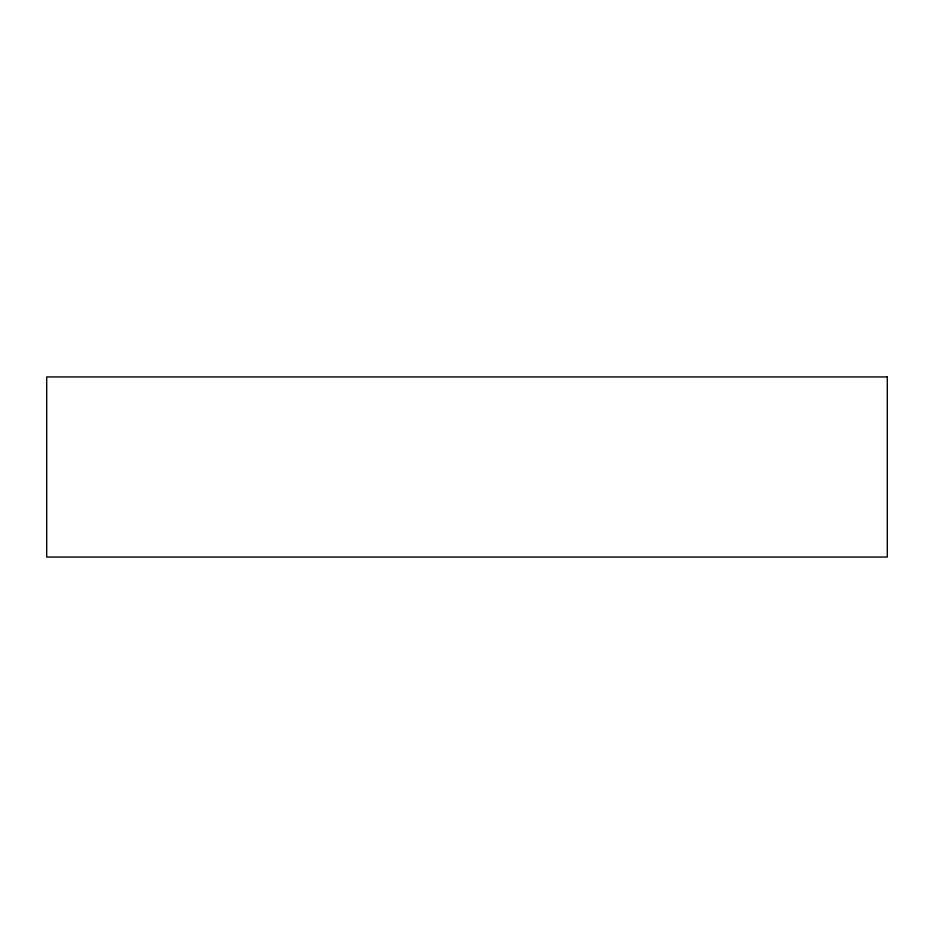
<?xml version="1.0" encoding="UTF-8"?>
<svg xmlns="http://www.w3.org/2000/svg" width="934" height="934" viewBox="0 0 934 934"><rect width="100%" height="100%" fill="white"/><g stroke="black" fill="none" stroke-linecap="round" stroke-linejoin="round"><path stroke-width="1.4" d="M887.3 376.939L46.7 376.939L46.7 557.061L887.3 557.061L887.3 376.939"/></g></svg>
